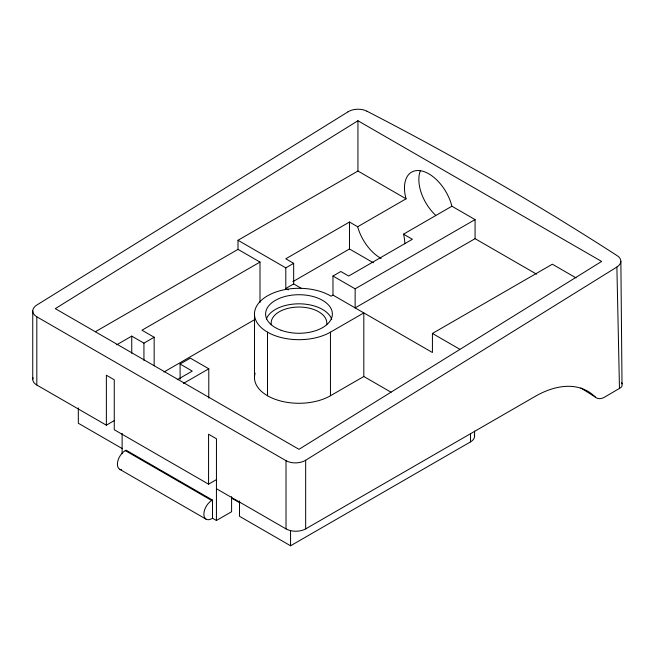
<?xml version="1.0" encoding="UTF-8"?>
<svg xmlns="http://www.w3.org/2000/svg" width="655" height="655" viewBox="0 0 655 655"><rect width="100%" height="100%" fill="white"/><g stroke="black" fill="none" stroke-linecap="round" stroke-linejoin="round"><path stroke-width="0.98" d="M32.75 311.002L32.75 379.351M474.588 436.214L474.588 431.105M216.461 488.736L286.014 528.888A13.894 8.024 0 0 0 305.664 528.888L536.134 395.833A105.619 60.98 -60 0 1 595.231 396.987A16.67 9.62 -60 0 0 604.745 397.069L620.776 387.629A9.236 5.33 0 0 0 622.029 385.901L620.866 261.32M348.051 111.817L36.819 305.034A13.902 8.319 -1.9 0 0 36.819 316.807M357.941 120.741L55.29 308.636L298.983 449.322L601.626 261.435L357.941 120.741L357.941 171.029L238.011 240.27L238.011 249.375L260.002 262.074L260.002 302.43M114.224 420.633L106.364 425.177L36.819 385.025L36.819 316.807L286.014 460.678A13.902 8.319 -1.9 0 0 305.664 460.244L616.887 267.035A13.706 8.204 -1.9 0 0 617.207 255.704C536.298 203.361 452.605 155.374 366.972 111.203M576.113 277.933L552.353 264.211L432.423 333.452L432.423 352.513L332.969 295.094L331.07 296.191A44.499 25.692 0 0 0 267.936 295.585A44.499 25.692 0 0 0 267.305 332.044A44.499 25.692 0 0 0 330.447 332.159L363.812 312.902L363.812 376.494L391.076 392.239M95.442 331.684L238.011 249.375M116.762 344.767L131.745 336.113L143.936 343.146L154.154 337.251L154.154 365.842M260.002 262.074L141.971 330.218L154.154 337.251M381.185 258.471A34.461 19.896 60 0 1 357.663 226.753L349.475 222.029L285.801 258.79L293.661 263.326L293.661 283.926L301.521 288.462M238.011 240.27L285.801 267.862L293.661 263.326M357.663 226.753L406.059 198.809A34.461 19.896 60 0 1 420.584 170.742A34.461 19.896 60 0 1 451.901 206.219L475.072 219.597L475.072 238.657L355.141 307.899L355.141 288.83L475.072 219.597M292.875 281.658L349.475 248.974L373.391 262.786M285.801 267.862L285.801 288.462L293.661 283.926M163.987 371.991L254.713 319.607M404.815 243.701A34.461 19.896 60 0 0 403.513 234.162L451.901 206.219M180.092 379.18L180.092 364.024L190.31 358.129L208.789 368.79L208.789 398.052M332.969 295.094L332.969 276.033L340.829 271.498L348.689 276.033L412.363 239.272L403.513 234.162M177.292 379.712L192.275 371.09L180.092 364.024M183.457 383.412L208.789 368.79M121.65 469.823A11.119 6.419 -60 0 1 117.63 461.939A11.119 6.419 -60 0 1 125.261 450.599L126.038 450.149L212.515 500.076L212.515 518.228L216.428 520.488L231.592 511.735L231.592 496.621M255.139 373.186A44.499 25.692 0 0 0 278.481 400.393A44.499 25.692 0 0 0 330.447 395.751L363.812 376.494M106.364 425.177L106.364 375.225L114.265 379.785L114.265 429.737L208.568 484.176L216.428 479.64M212.515 518.228L211.729 518.678A11.119 6.419 -60 0 1 203.877 514.134A11.119 6.419 -60 0 1 211.729 500.526L212.515 500.076M239.484 500.977L239.484 516.287L290.566 545.779L470.519 441.888A13.894 8.024 0 0 0 474.294 434.568M357.941 171.029L406.059 198.809M475.072 238.657L536.543 274.15M332.969 276.033L355.141 288.83M432.423 333.452L459.704 349.205M285.801 288.462L288.315 289.911M231.952 498.324L239.894 502.909M122.346 448.659L78.322 423.245L78.322 407.926M125.261 450.599L211.729 500.526M119.709 469.299L206.178 519.227M580.821 387.965L595.239 396.995M621.562 382.545L622.16 383.904M616.887 267.035L619.474 388.562M470.519 433.716L470.519 441.888M349.475 222.029L349.475 248.974M330.447 332.159L330.447 395.751M305.664 460.244L305.664 528.888M290.558 530.46L290.566 545.779M286.014 460.678L286.014 528.888M267.518 332.159L267.518 395.759M254.484 313.991L254.484 377.591M216.428 520.488L216.461 438.784L208.568 434.224L208.568 484.176M143.936 343.146L143.936 360.324M131.745 336.113L131.745 353.291M122.125 433.364L122.125 453.792M348.01 111.792A13.706 8.204 -1.9 0 1 366.947 111.219M266.339 319.067A33.38 19.273 0 0 1 299.286 303.822A33.38 19.273 0 0 1 331.749 319.411M271.309 324.757A27.821 16.064 0 0 1 298.975 307.039A27.821 16.064 0 0 1 326.648 324.757M36.819 385.025A13.894 8.024 0 0 1 33.045 377.706M435.681 215.315A34.469 20.42 58.5 0 1 420.313 170.914M281.159 330.292A33.38 19.273 0 0 0 332.339 314.76A33.38 19.273 0 0 0 283.451 296.936A33.38 19.273 0 0 0 281.159 330.292"/></g></svg>
